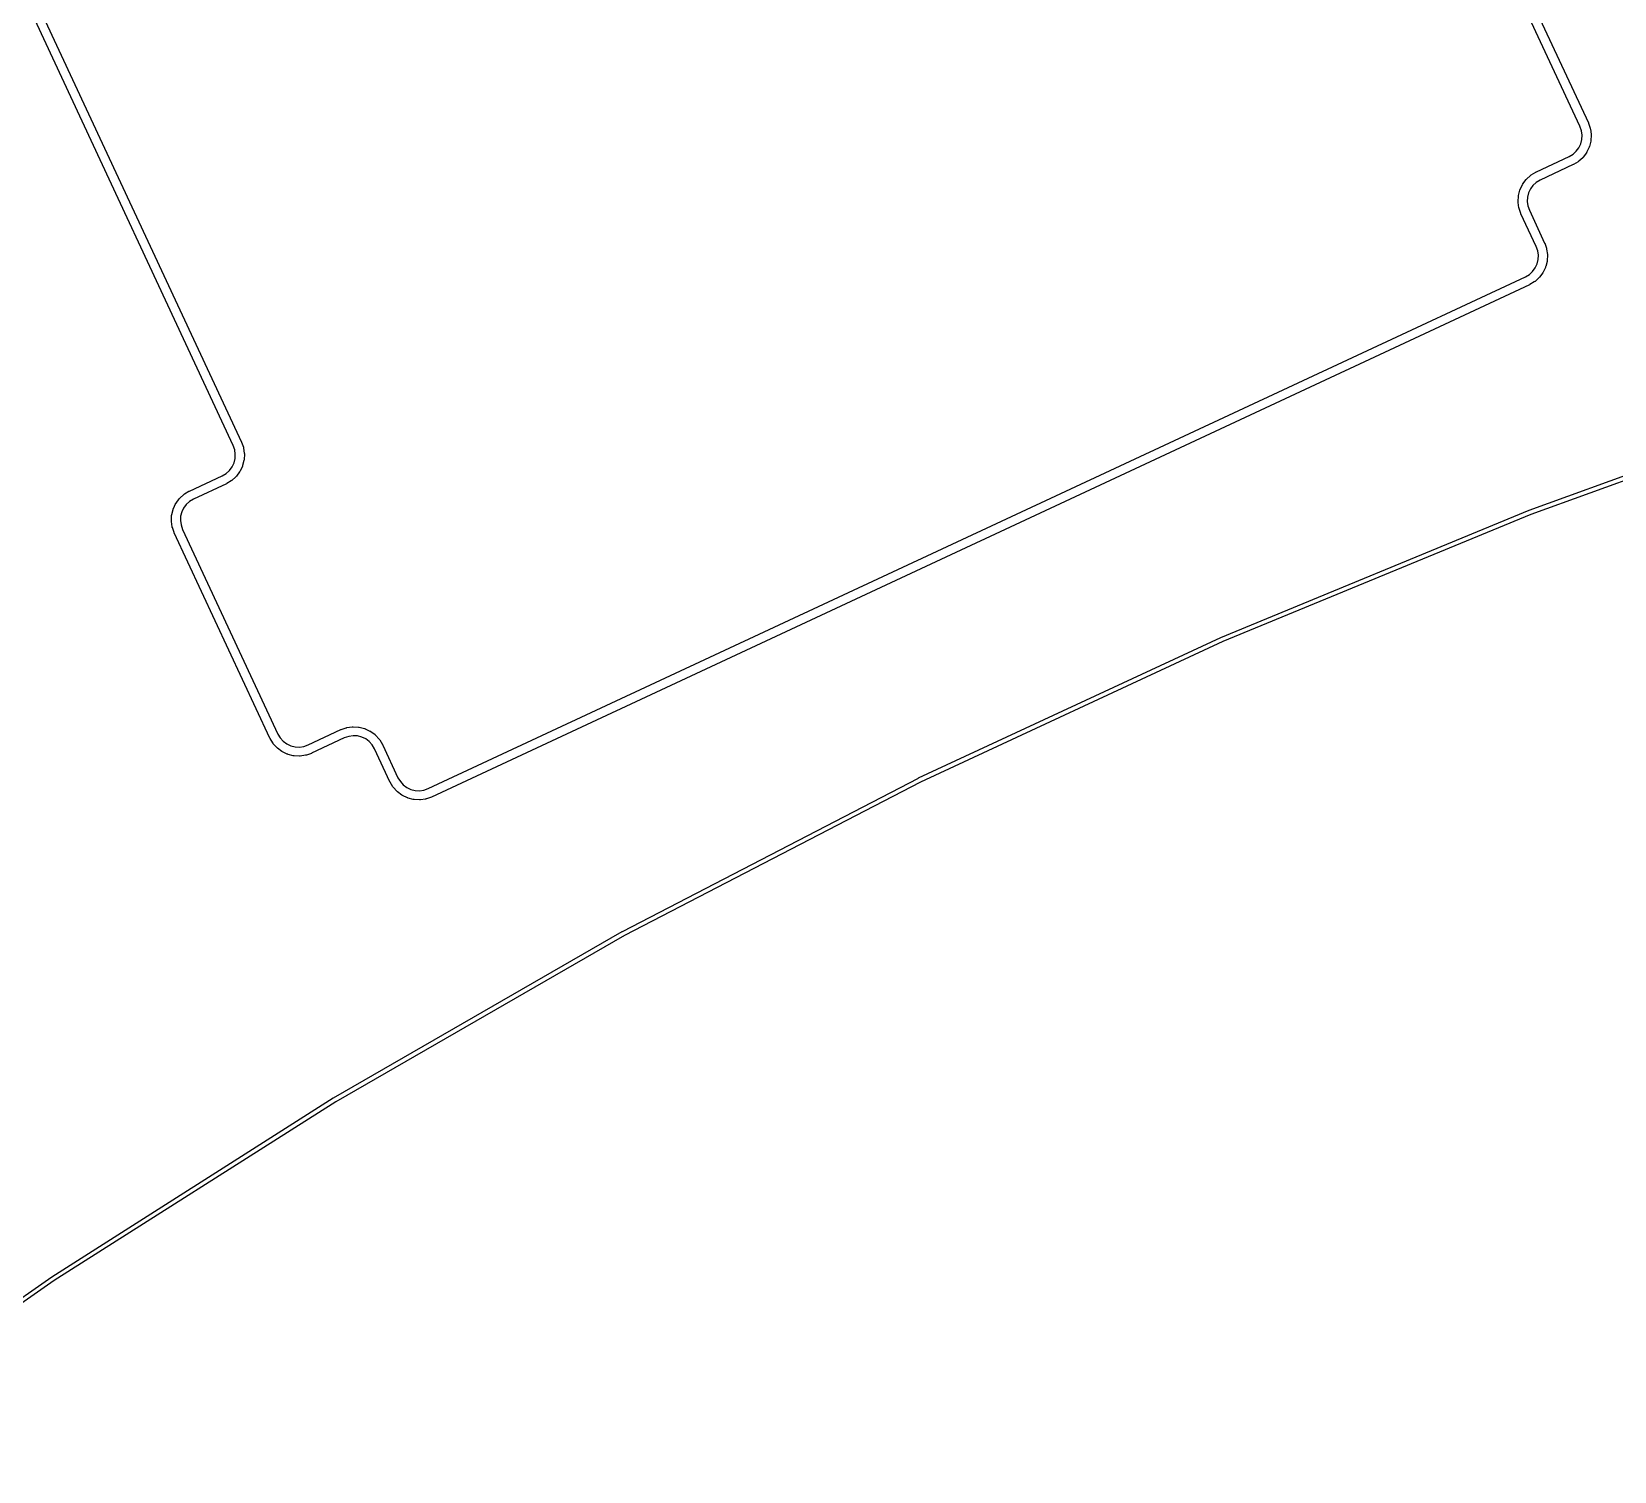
# Model space of a CAD drawing. Extents: x 71 to 211, y -144 to -36.
# Drawn here: x 97.04 to 114.55, y -135.08 to -119.15 of the extents above; entities that cross this region are included whole.
import ezdxf

# ---------------------------------------------------------------- set-up
doc = ezdxf.new("R2010")
doc.units = 0
doc.layers.add('BLACK', color=7, linetype='CONTINUOUS')

msp = doc.modelspace()

# ---------------------------------------------------------------- linework, layer by layer
at = {"layer": 'BLACK', "linetype": 'CONTINUOUS'}
for p, q in [((114.171, -120.198), (113.116, -117.935)), ((113.206, -117.893), (114.264, -120.161)), ((99.2661, -123.728), (97.0698, -119.018)), ((97.1602, -118.975), (99.3588, -123.69)), ((114.188, -120.247), (114.171, -120.198)), ((114.195, -120.295), (114.188, -120.247)), ((114.192, -120.344), (114.195, -120.295)), ((114.264, -120.161), (114.264, -120.163)), ((114.264, -120.163), (114.264, -120.163)), ((114.264, -120.163), (114.284, -120.218)), ((114.284, -120.218), (114.284, -120.219)), ((114.284, -120.219), (114.285, -120.223)), ((114.285, -120.223), (114.286, -120.228)), ((114.286, -120.228), (114.295, -120.286)), ((114.295, -120.295), (114.292, -120.354)), ((114.295, -120.286), (114.295, -120.286)), ((114.295, -120.286), (114.295, -120.291)), ((114.295, -120.291), (114.295, -120.295)), ((114.094, -120.507), (114.13, -120.474)), ((114.13, -120.474), (114.159, -120.435)), ((114.159, -120.435), (114.18, -120.391)), ((114.18, -120.391), (114.192, -120.344)), ((114.243, -120.491), (114.208, -120.538)), ((114.245, -120.487), (114.243, -120.491)), ((114.247, -120.483), (114.245, -120.487)), ((114.248, -120.482), (114.247, -120.483)), ((114.273, -120.429), (114.248, -120.482)), ((114.274, -120.425), (114.273, -120.429)), ((114.276, -120.421), (114.274, -120.425)), ((114.29, -120.363), (114.276, -120.42)), ((114.276, -120.42), (114.276, -120.42)), ((114.276, -120.42), (114.276, -120.42)), ((114.276, -120.42), (114.276, -120.421)), ((114.291, -120.359), (114.29, -120.363)), ((114.292, -120.354), (114.291, -120.359)), ((114.292, -120.354), (114.292, -120.354)), ((114.292, -120.354), (114.292, -120.354)), ((114.292, -120.354), (114.292, -120.354)), ((113.689, -120.702), (114.05, -120.533)), ((114.095, -120.622), (113.731, -120.792)), ((114.05, -120.533), (114.094, -120.507)), ((114.097, -120.621), (114.095, -120.622)), ((114.099, -120.621), (114.097, -120.621)), ((114.1, -120.62), (114.099, -120.621)), ((114.15, -120.59), (114.1, -120.62)), ((114.154, -120.587), (114.15, -120.59)), ((114.157, -120.585), (114.154, -120.587)), ((114.158, -120.584), (114.157, -120.585)), ((114.201, -120.545), (114.158, -120.584)), ((114.158, -120.584), (114.158, -120.584)), ((114.158, -120.584), (114.158, -120.584)), ((114.204, -120.542), (114.201, -120.545)), ((114.207, -120.538), (114.204, -120.542)), ((114.208, -120.538), (114.207, -120.538)), ((113.509, -120.896), (113.534, -120.843)), ((113.534, -120.843), (113.537, -120.839)), ((113.534, -120.843), (113.534, -120.843)), ((113.537, -120.839), (113.539, -120.835)), ((113.539, -120.835), (113.574, -120.788)), ((113.574, -120.787), (113.578, -120.784)), ((113.574, -120.788), (113.574, -120.787)), ((113.578, -120.784), (113.581, -120.781)), ((113.581, -120.781), (113.624, -120.741)), ((113.651, -120.851), (113.622, -120.891)), ((113.624, -120.741), (113.628, -120.738)), ((113.624, -120.741), (113.624, -120.741)), ((113.628, -120.738), (113.632, -120.735)), ((113.632, -120.735), (113.682, -120.705)), ((113.687, -120.819), (113.651, -120.851)), ((113.682, -120.705), (113.683, -120.705)), ((113.683, -120.705), (113.684, -120.704)), ((113.684, -120.704), (113.686, -120.703)), ((113.686, -120.703), (113.688, -120.702)), ((113.731, -120.792), (113.687, -120.819)), ((113.688, -120.702), (113.688, -120.702)), ((113.688, -120.702), (113.689, -120.702)), ((113.487, -121.03), (113.49, -120.972)), ((113.487, -121.035), (113.487, -121.03)), ((113.49, -120.971), (113.491, -120.967)), ((113.49, -120.972), (113.49, -120.971)), ((113.491, -120.962), (113.506, -120.905)), ((113.491, -120.967), (113.491, -120.962)), ((113.506, -120.905), (113.507, -120.9)), ((113.506, -120.905), (113.506, -120.905)), ((113.506, -120.905), (113.506, -120.905)), ((113.506, -120.905), (113.506, -120.905)), ((113.507, -120.9), (113.509, -120.896)), ((113.589, -120.982), (113.587, -121.03)), ((113.587, -121.03), (113.594, -121.079)), ((113.601, -120.935), (113.589, -120.982)), ((113.622, -120.891), (113.601, -120.935)), ((113.487, -121.039), (113.487, -121.035)), ((113.487, -121.04), (113.487, -121.039)), ((113.496, -121.098), (113.487, -121.04)), ((113.497, -121.102), (113.496, -121.098)), ((113.498, -121.107), (113.497, -121.102)), ((113.517, -121.163), (113.498, -121.107)), ((113.498, -121.107), (113.498, -121.107)), ((113.518, -121.165), (113.517, -121.163)), ((113.517, -121.163), (113.517, -121.163)), ((113.687, -121.527), (113.518, -121.165)), ((113.594, -121.079), (113.611, -121.127)), ((113.611, -121.127), (113.78, -121.49)), ((113.704, -121.576), (113.687, -121.527)), ((113.78, -121.49), (113.781, -121.492)), ((113.781, -121.492), (113.781, -121.492)), ((113.781, -121.492), (113.8, -121.547)), ((113.8, -121.547), (113.8, -121.548)), ((113.8, -121.548), (113.801, -121.552)), ((113.801, -121.552), (113.802, -121.557)), ((113.676, -121.764), (113.697, -121.72)), ((113.697, -121.72), (113.709, -121.673)), ((113.711, -121.624), (113.704, -121.576)), ((113.709, -121.673), (113.711, -121.624)), ((113.807, -121.692), (113.792, -121.749)), ((113.802, -121.557), (113.811, -121.615)), ((113.808, -121.683), (113.807, -121.688)), ((113.807, -121.688), (113.807, -121.692)), ((113.811, -121.624), (113.808, -121.683)), ((113.808, -121.683), (113.808, -121.683)), ((113.808, -121.683), (113.808, -121.683)), ((113.808, -121.683), (113.808, -121.683)), ((113.811, -121.615), (113.811, -121.615)), ((113.811, -121.615), (113.811, -121.62)), ((113.811, -121.62), (113.811, -121.624)), ((101.425, -127.524), (113.567, -121.862)), ((113.567, -121.862), (113.611, -121.836)), ((113.611, -121.836), (113.647, -121.803)), ((113.647, -121.803), (113.676, -121.764)), ((113.717, -121.874), (113.674, -121.913)), ((113.721, -121.87), (113.717, -121.874)), ((113.724, -121.867), (113.721, -121.87)), ((113.759, -121.82), (113.724, -121.867)), ((113.724, -121.867), (113.724, -121.867)), ((113.761, -121.816), (113.759, -121.82)), ((113.764, -121.812), (113.761, -121.816)), ((113.789, -121.758), (113.764, -121.811)), ((113.764, -121.811), (113.764, -121.812)), ((113.791, -121.754), (113.789, -121.758)), ((113.792, -121.75), (113.791, -121.754)), ((113.792, -121.749), (113.792, -121.749)), ((113.792, -121.749), (113.792, -121.749)), ((113.792, -121.749), (113.792, -121.75)), ((113.612, -121.951), (101.463, -127.617)), ((113.614, -121.95), (113.612, -121.951)), ((113.615, -121.949), (113.614, -121.95)), ((113.616, -121.949), (113.615, -121.949)), ((113.666, -121.919), (113.616, -121.949)), ((113.67, -121.916), (113.666, -121.919)), ((113.674, -121.914), (113.67, -121.916)), ((113.674, -121.913), (113.674, -121.913)), ((113.674, -121.913), (113.674, -121.913)), ((113.674, -121.913), (113.674, -121.914)), ((113.609, -124.444), (117.078, -123.188)), ((117.094, -123.235), (113.627, -124.491)), ((99.2832, -123.776), (99.2661, -123.728)), ((99.2901, -123.825), (99.2832, -123.776)), ((99.2876, -123.873), (99.2901, -123.825)), ((99.3588, -123.69), (99.3597, -123.693)), ((99.3597, -123.693), (99.3597, -123.693)), ((99.3597, -123.693), (99.3791, -123.748)), ((99.3791, -123.748), (99.3793, -123.749)), ((99.3793, -123.749), (99.3803, -123.753)), ((99.3803, -123.753), (99.3814, -123.757)), ((99.3814, -123.757), (99.3898, -123.815)), ((99.3902, -123.825), (99.3872, -123.884)), ((99.3898, -123.815), (99.3899, -123.816)), ((99.3899, -123.816), (99.39, -123.821)), ((99.39, -123.821), (99.3902, -123.825)), ((99.1895, -124.037), (99.2256, -124.004)), ((99.2256, -124.004), (99.2547, -123.965)), ((99.2547, -123.965), (99.2756, -123.921)), ((99.2756, -123.921), (99.2876, -123.873)), ((99.368, -123.959), (99.3429, -124.012)), ((99.3696, -123.955), (99.368, -123.959)), ((99.3712, -123.951), (99.3696, -123.955)), ((99.3713, -123.95), (99.3712, -123.951)), ((99.3857, -123.893), (99.3713, -123.95)), ((99.3713, -123.95), (99.3713, -123.95)), ((99.3713, -123.95), (99.3713, -123.95)), ((99.3864, -123.889), (99.3857, -123.893)), ((99.3871, -123.884), (99.3864, -123.889)), ((99.3872, -123.884), (99.3871, -123.884)), ((99.3872, -123.884), (99.3872, -123.884)), ((99.3872, -123.884), (99.3872, -123.884)), ((98.7838, -124.232), (99.1457, -124.063)), ((99.1907, -124.152), (98.8265, -124.322)), ((99.1457, -124.063), (99.1895, -124.037)), ((99.1927, -124.151), (99.1907, -124.152)), ((99.1944, -124.15), (99.1927, -124.151)), ((99.195, -124.15), (99.1944, -124.15)), ((99.2452, -124.12), (99.195, -124.15)), ((99.2489, -124.117), (99.2452, -124.12)), ((99.2525, -124.114), (99.2489, -124.117)), ((99.2531, -124.114), (99.2525, -124.114)), ((99.2964, -124.075), (99.2531, -124.114)), ((99.2531, -124.114), (99.2531, -124.114)), ((99.2531, -124.114), (99.2531, -124.114)), ((99.2995, -124.071), (99.2964, -124.075)), ((99.3026, -124.068), (99.2995, -124.071)), ((99.303, -124.067), (99.3026, -124.068)), ((99.3379, -124.02), (99.303, -124.067)), ((99.3402, -124.016), (99.3379, -124.02)), ((99.3426, -124.013), (99.3402, -124.016)), ((99.3429, -124.012), (99.3426, -124.013)), ((98.6344, -124.365), (98.6693, -124.318)), ((98.6693, -124.318), (98.6697, -124.317)), ((98.6697, -124.317), (98.6728, -124.314)), ((98.6728, -124.314), (98.6758, -124.31)), ((98.6758, -124.31), (98.7192, -124.271)), ((98.7192, -124.271), (98.7197, -124.271)), ((98.7197, -124.271), (98.7234, -124.268)), ((98.7234, -124.268), (98.727, -124.265)), ((98.727, -124.265), (98.7772, -124.235)), ((98.7827, -124.348), (98.7466, -124.381)), ((98.7772, -124.235), (98.7778, -124.235)), ((98.7778, -124.235), (98.7795, -124.234)), ((98.7795, -124.234), (98.7815, -124.233)), ((98.7815, -124.233), (98.7833, -124.232)), ((98.8265, -124.322), (98.7827, -124.348)), ((98.7833, -124.232), (98.7836, -124.232)), ((98.7836, -124.232), (98.7838, -124.232)), ((98.582, -124.56), (98.5851, -124.501)), ((98.5851, -124.501), (98.5859, -124.496)), ((98.5851, -124.501), (98.5851, -124.501)), ((98.5851, -124.501), (98.5851, -124.501)), ((98.5851, -124.501), (98.5851, -124.501)), ((98.5859, -124.496), (98.5866, -124.492)), ((98.5866, -124.492), (98.6009, -124.435)), ((98.6009, -124.435), (98.6011, -124.434)), ((98.6009, -124.435), (98.6009, -124.435)), ((98.6009, -124.435), (98.6009, -124.435)), ((98.6011, -124.434), (98.6027, -124.43)), ((98.6027, -124.43), (98.6042, -124.426)), ((98.6042, -124.426), (98.6293, -124.373)), ((98.6293, -124.373), (98.6296, -124.372)), ((98.6296, -124.372), (98.632, -124.368)), ((98.632, -124.368), (98.6344, -124.365)), ((98.6847, -124.512), (98.6821, -124.56)), ((98.6967, -124.464), (98.6847, -124.512)), ((98.7176, -124.42), (98.6967, -124.464)), ((98.7466, -124.381), (98.7176, -124.42)), ((110.197, -125.852), (113.608, -124.445)), ((113.627, -124.491), (110.217, -125.898)), ((113.608, -124.445), (113.609, -124.444)), ((113.609, -124.444), (113.609, -124.444)), ((98.5822, -124.564), (98.582, -124.56)), ((98.5824, -124.569), (98.5822, -124.564)), ((98.5825, -124.57), (98.5824, -124.569)), ((98.5908, -124.628), (98.5825, -124.57)), ((98.5919, -124.632), (98.5908, -124.628)), ((98.5929, -124.636), (98.5919, -124.632)), ((98.5931, -124.637), (98.5929, -124.636)), ((98.6126, -124.692), (98.5931, -124.637)), ((98.6134, -124.695), (98.6126, -124.692)), ((98.6126, -124.692), (98.6126, -124.692)), ((99.672, -126.965), (98.6134, -124.695)), ((98.6821, -124.56), (98.6891, -124.608)), ((98.6891, -124.608), (98.7061, -124.657)), ((98.7061, -124.657), (99.7614, -126.92)), ((106.85, -127.406), (110.196, -125.852)), ((110.217, -125.898), (106.872, -127.451)), ((110.196, -125.852), (110.197, -125.852)), ((110.197, -125.852), (110.197, -125.852)), ((99.6732, -126.967), (99.672, -126.965)), ((99.674, -126.968), (99.6732, -126.967)), ((99.6743, -126.969), (99.674, -126.968)), ((99.7045, -127.019), (99.6743, -126.969)), ((99.7614, -126.92), (99.7877, -126.964)), ((99.7877, -126.964), (99.8204, -127)), ((100.096, -127.04), (100.459, -126.871)), ((100.496, -126.964), (100.134, -127.133)), ((100.459, -126.871), (100.461, -126.87)), ((100.461, -126.87), (100.516, -126.851)), ((100.461, -126.87), (100.461, -126.87)), ((100.545, -126.947), (100.496, -126.964)), ((100.516, -126.851), (100.517, -126.851)), ((100.517, -126.851), (100.521, -126.85)), ((100.521, -126.85), (100.526, -126.849)), ((100.526, -126.849), (100.584, -126.84)), ((100.593, -126.94), (100.545, -126.947)), ((100.584, -126.84), (100.584, -126.84)), ((100.584, -126.84), (100.589, -126.84)), ((100.589, -126.84), (100.593, -126.84)), ((100.593, -126.84), (100.652, -126.843)), ((100.642, -126.942), (100.593, -126.94)), ((100.689, -126.954), (100.642, -126.942)), ((100.652, -126.843), (100.652, -126.843)), ((100.652, -126.843), (100.652, -126.843)), ((100.652, -126.843), (100.652, -126.843)), ((100.652, -126.843), (100.657, -126.844)), ((100.657, -126.844), (100.661, -126.844)), ((100.661, -126.844), (100.718, -126.859)), ((100.733, -126.975), (100.689, -126.954)), ((100.718, -126.859), (100.718, -126.859)), ((100.718, -126.859), (100.718, -126.859)), ((100.718, -126.859), (100.719, -126.859)), ((100.719, -126.859), (100.723, -126.86)), ((100.723, -126.86), (100.727, -126.862)), ((100.727, -126.862), (100.78, -126.887)), ((100.772, -127.004), (100.733, -126.975)), ((100.78, -126.887), (100.781, -126.887)), ((100.781, -126.887), (100.785, -126.89)), ((100.785, -126.89), (100.789, -126.892)), ((100.789, -126.892), (100.836, -126.927)), ((100.836, -126.927), (100.836, -126.927)), ((100.836, -126.927), (100.84, -126.931)), ((100.84, -126.931), (100.843, -126.934)), ((100.843, -126.934), (100.882, -126.977)), ((100.882, -126.977), (100.883, -126.977)), ((100.883, -126.977), (100.885, -126.981)), ((100.885, -126.981), (100.888, -126.985)), ((100.888, -126.985), (100.918, -127.035)), ((99.7072, -127.023), (99.7045, -127.019)), ((99.7098, -127.027), (99.7072, -127.023)), ((99.7103, -127.027), (99.7098, -127.027)), ((99.7496, -127.07), (99.7103, -127.027)), ((99.7103, -127.027), (99.7103, -127.027)), ((99.7103, -127.027), (99.7103, -127.027)), ((99.753, -127.074), (99.7496, -127.07)), ((99.7563, -127.077), (99.753, -127.074)), ((99.7569, -127.077), (99.7563, -127.077)), ((99.8039, -127.112), (99.7569, -127.077)), ((99.8078, -127.114), (99.8039, -127.112)), ((99.8116, -127.117), (99.8078, -127.114)), ((99.8122, -127.117), (99.8116, -127.117)), ((99.8651, -127.142), (99.8122, -127.117)), ((99.8204, -127), (99.8596, -127.029)), ((99.8596, -127.029), (99.9036, -127.05)), ((99.8694, -127.144), (99.8651, -127.142)), ((99.8736, -127.145), (99.8694, -127.144)), ((99.8743, -127.145), (99.8736, -127.145)), ((99.9311, -127.16), (99.8743, -127.145)), ((99.8743, -127.145), (99.8743, -127.145)), ((99.8743, -127.145), (99.8743, -127.145)), ((99.9036, -127.05), (99.9508, -127.062)), ((99.9356, -127.16), (99.9311, -127.16)), ((99.94, -127.161), (99.9356, -127.16)), ((99.9407, -127.161), (99.94, -127.161)), ((99.9992, -127.164), (99.9407, -127.161)), ((99.9407, -127.161), (99.9407, -127.161)), ((99.9407, -127.161), (99.9407, -127.161)), ((99.9508, -127.062), (99.9995, -127.064)), ((99.9995, -127.064), (100.048, -127.057)), ((100.067, -127.155), (100.009, -127.164)), ((100.048, -127.057), (100.096, -127.04)), ((100.071, -127.154), (100.067, -127.155)), ((100.076, -127.153), (100.071, -127.154)), ((100.132, -127.134), (100.076, -127.153)), ((100.076, -127.153), (100.076, -127.153)), ((100.076, -127.153), (100.076, -127.153)), ((100.134, -127.133), (100.132, -127.134)), ((100.132, -127.134), (100.132, -127.134)), ((100.805, -127.04), (100.772, -127.004)), ((100.831, -127.084), (100.805, -127.04)), ((101.001, -127.448), (100.831, -127.084)), ((100.918, -127.035), (100.919, -127.036)), ((100.919, -127.036), (100.919, -127.037)), ((100.919, -127.037), (100.92, -127.039)), ((100.92, -127.039), (100.921, -127.041)), ((100.921, -127.041), (100.921, -127.041)), ((100.921, -127.041), (100.922, -127.042)), ((100.922, -127.042), (101.09, -127.403)), ((100.004, -127.164), (99.9992, -127.164)), ((100.008, -127.164), (100.004, -127.164)), ((100.009, -127.164), (100.008, -127.164)), ((101.002, -127.45), (101.001, -127.448)), ((101.003, -127.452), (101.002, -127.45)), ((101.003, -127.453), (101.003, -127.452)), ((101.033, -127.503), (101.003, -127.453)), ((101.036, -127.507), (101.033, -127.503)), ((101.039, -127.51), (101.036, -127.507)), ((101.039, -127.511), (101.039, -127.51)), ((101.079, -127.554), (101.039, -127.511)), ((101.039, -127.511), (101.039, -127.511)), ((101.039, -127.511), (101.039, -127.511)), ((101.09, -127.403), (101.117, -127.447)), ((101.117, -127.447), (101.149, -127.483)), ((101.149, -127.483), (101.188, -127.512)), ((103.574, -129.105), (106.849, -127.407)), ((106.872, -127.451), (103.598, -129.149)), ((106.849, -127.407), (106.85, -127.406)), ((101.082, -127.557), (101.079, -127.554)), ((101.085, -127.56), (101.082, -127.557)), ((101.086, -127.561), (101.085, -127.56)), ((101.133, -127.596), (101.086, -127.561)), ((101.137, -127.598), (101.133, -127.596)), ((101.141, -127.6), (101.137, -127.598)), ((101.141, -127.601), (101.141, -127.6)), ((101.194, -127.626), (101.141, -127.601)), ((101.188, -127.512), (101.233, -127.533)), ((101.198, -127.627), (101.194, -127.626)), ((101.203, -127.629), (101.198, -127.627)), ((101.26, -127.643), (101.203, -127.629)), ((101.203, -127.629), (101.203, -127.629)), ((101.203, -127.629), (101.203, -127.629)), ((101.203, -127.629), (101.203, -127.629)), ((101.233, -127.533), (101.28, -127.545)), ((101.264, -127.644), (101.26, -127.643)), ((101.269, -127.645), (101.264, -127.644)), ((101.27, -127.645), (101.269, -127.645)), ((101.328, -127.648), (101.27, -127.645)), ((101.27, -127.645), (101.27, -127.645)), ((101.27, -127.645), (101.27, -127.645)), ((101.28, -127.545), (101.328, -127.548)), ((101.328, -127.548), (101.377, -127.541)), ((101.333, -127.648), (101.328, -127.648)), ((101.337, -127.648), (101.333, -127.648)), ((101.338, -127.648), (101.337, -127.648)), ((101.396, -127.639), (101.338, -127.648)), ((101.377, -127.541), (101.425, -127.524)), ((101.4, -127.638), (101.396, -127.639)), ((101.405, -127.637), (101.4, -127.638)), ((101.461, -127.617), (101.405, -127.637)), ((101.405, -127.637), (101.405, -127.637)), ((101.405, -127.637), (101.405, -127.637)), ((101.463, -127.617), (101.461, -127.617)), ((101.461, -127.617), (101.461, -127.617)), ((100.375, -130.945), (103.573, -129.106)), ((103.598, -129.149), (100.401, -130.988)), ((103.573, -129.106), (103.573, -129.105)), ((103.573, -129.105), (103.574, -129.105)), ((97.2596, -132.923), (100.374, -130.946)), ((100.401, -130.988), (97.2868, -132.965)), ((100.374, -130.946), (100.375, -130.945)), ((94.2332, -135.036), (97.2587, -132.924)), ((97.2587, -132.924), (97.2596, -132.923)), ((97.2596, -132.923), (97.2596, -132.923)), ((97.2868, -132.965), (94.2623, -135.076))]:
    msp.add_line(p, q, dxfattribs=at)

doc.saveas('drawing.dxf')
